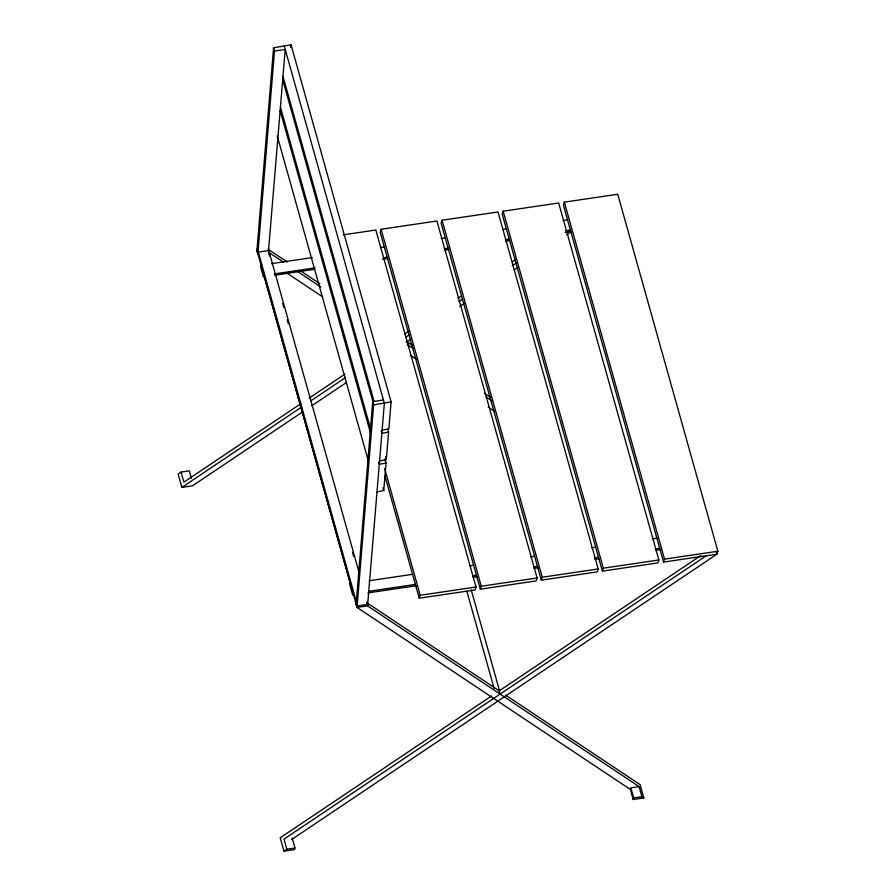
<?xml version="1.0" encoding="UTF-8"?>
<svg xmlns="http://www.w3.org/2000/svg" width="896" height="896" viewBox="0 0 896 896"><rect width="100%" height="100%" fill="white"/><g stroke="black" fill="none" stroke-linecap="round" stroke-linejoin="round"><path stroke-width="1.34" d="M382.122 430.181L388.864 428.792L391.093 401.89L291.043 44.8L273.571 47.768L256.962 250.331L353.203 593.6L352.699 595.146L349.877 585.077L350.314 583.531M268.89 250.533L258.362 252.09L257.88 253.59L274.49 51.038L273.571 47.768M268.52 250.589L285.219 49.448L284.301 46.178M290.819 47.488L291.043 44.8M356.16 604.15L372.714 401.598L383.443 400.008L384.35 403.278L367.539 605.864L639.106 786.61L641.928 796.69L643.81 797.944L633.181 799.512L630.347 789.432L357.022 607.421L356.104 604.15L356.586 602.65L257.421 248.931M357.022 607.421L357.504 605.92L368.032 604.363L367.539 605.864L357.022 607.421L373.621 404.858L372.714 401.598M377.003 491.87L383.746 490.493L386.03 462.974L384.888 458.931M379.568 460.947L386.31 459.57L388.595 432.029L387.834 429.33M257.387 248.931L256.894 250.432L257.813 253.702M257.454 248.83L256.962 250.331L257.936 253.59M261.027 265.182L260.557 266.627L263.446 276.886L263.917 275.442L357.078 607.41M381.102 229.253L380.15 232.198L480.334 589.176L536.155 580.922L537.107 577.976L436.923 220.998L381.102 229.253L481.286 586.23L480.334 589.176M442.086 220.237L441.123 223.182L541.307 580.16L597.229 571.883L598.192 568.938L498.008 211.96L442.086 220.237L542.27 577.214L541.307 580.16M292.141 837.939L294.963 848.019L294.448 849.621L283.976 851.166L280.179 837.827L491.602 695.934M503.16 211.198L502.208 214.144L602.392 571.122L657.899 562.912L658.862 559.966L558.678 202.989L503.16 211.198L603.355 568.176L602.392 571.122M343.168 234.864L375.838 230.026L476.022 587.003L475.07 589.96L419.25 598.214L420.213 595.269L384.675 468.642M564.346 202.149L563.394 205.094L663.578 562.072L716.901 554.187L717.864 551.23L617.736 194.253L564.346 202.149L664.53 559.126L663.578 562.072M633.181 799.512L633.696 797.91L630.874 787.83L639.106 786.61M302.534 411.97L192.506 485.811L181.888 487.379L178.136 474.04L181.059 472.08L189.291 470.859L191.408 478.419M311.808 405.754L346.55 382.435M406.269 342.362L410.917 339.237M459.704 306.499L464.352 303.374M514.304 269.853L517.787 267.512M566.586 234.774L571.222 231.65M366.621 602.594L499.206 690.838L700.728 555.598M706.272 555.755L284.01 839.138L286.832 849.218L283.976 851.166M300.91 403.637L183.882 482.16L181.059 472.08M309.03 398.194L344.949 374.091M404.678 334.006L409.315 330.904M457.968 298.256L461.451 295.915M512.422 261.722L515.894 259.392M181.888 487.379L301.571 407.075M310.867 400.837L345.722 377.451M405.597 337.277L409.08 334.947M458.886 301.515L462.358 299.186M512.176 265.765L516.813 262.651M291.614 839.541L716.901 554.187L716.296 552.003M391.093 401.89L373.621 404.858M388.595 432.029L381.853 433.406L381.248 431.234M386.03 462.974L379.288 464.352L378.672 462.179M274.49 51.038L285.219 49.448L383.443 400.008M271.499 263.626L312.312 257.589M380.341 247.531L384.283 246.949M441.392 238.504L445.267 237.933M502.477 229.466L506.341 228.894M562.99 220.517L567.526 219.845M274.378 273.896L315.202 267.859M383.219 257.79L387.162 257.208M444.27 248.763L448.146 248.192M505.355 239.725L509.219 239.154M565.869 230.776L570.405 230.104M274.512 275.251L314.653 269.315M382.458 259.28L387.99 258.462M444.741 250.074L448.885 249.458M505.635 241.069L509.779 240.453M565.141 232.266L570.674 231.448M369.006 580.765L412.552 574.325M469.683 565.869L473.626 565.286M530.734 556.842L534.61 556.27M591.819 547.803L595.683 547.232M652.333 538.854L656.869 538.182M369.107 591.248L415.374 584.405M472.506 575.949L476.459 575.366M533.568 566.922L537.432 566.35M594.642 557.883L598.517 557.312M655.166 548.934L659.702 548.262M367.92 592.894L416.36 585.738M473.099 577.338L477.254 576.722M533.994 568.333L538.149 567.717M594.888 559.328L599.043 558.712M655.782 550.312L661.315 549.494M420.213 595.269L476.022 587.003M481.286 586.23L537.107 577.976M542.27 577.214L598.192 568.938M603.355 568.176L658.862 559.966M664.53 559.126L717.864 551.23M286.832 849.218L294.963 848.019M633.696 797.91L641.928 796.69M268.688 249.637L287.28 262.024M301.235 271.32L319.838 283.696M406.515 341.421L412.317 345.285M484.366 393.266L490.168 397.13M283.55 262.192L268.442 252.134L269.461 255.965M296.341 270.715L320.757 286.966M407.422 344.68L413.213 348.533M486.181 397.13L491.971 400.982M286.776 272.978L322.694 296.89M410.301 355.197L416.114 359.072M488.219 407.064L494.032 410.928M505.658 695.139L640.058 784.594L643.81 797.944M471.218 589.87L499.587 690.962M499.206 690.838L500.125 694.109M466.861 591.293L494.099 688.341M384.989 476.112L419.25 598.214M268.218 248.718L358.96 572.029M367.046 602.235L367.662 604.419M282.688 303.486L283.819 307.53M287.213 319.637L288.344 323.669M352.531 552.373L353.662 556.416M366.934 603.68L367.539 605.864M356.586 602.65L357.504 605.92M282.979 76.35L374.058 401.397M282.71 79.677L373.005 401.834M385.549 456.87L386.31 459.57M280.426 107.218L370.72 429.374M280.134 110.622L370.44 432.779M382.984 487.794L383.746 490.493M277.245 135.957L368.525 461.653"/></g></svg>
